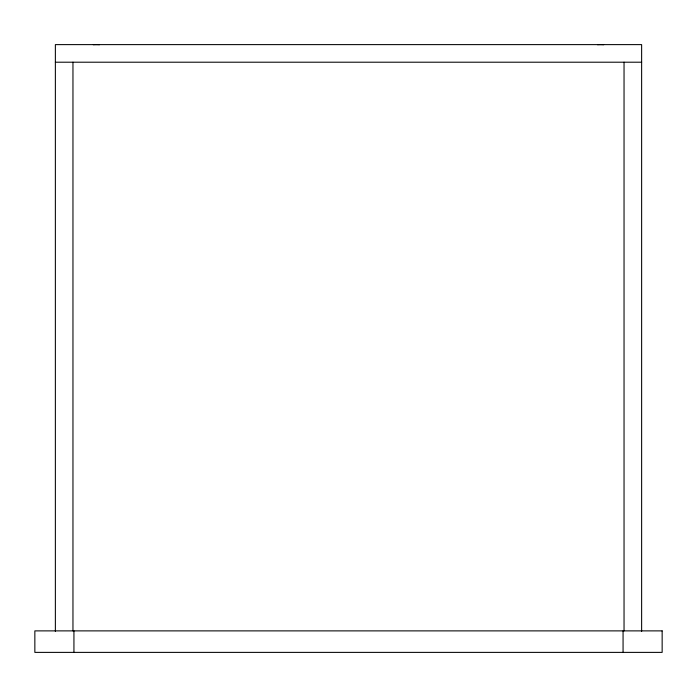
<?xml version="1.0" encoding="UTF-8"?>
<svg xmlns="http://www.w3.org/2000/svg" width="697" height="697" viewBox="0 0 697 697"><rect width="100%" height="100%" fill="white"/><g stroke="black" fill="none" stroke-linecap="round" stroke-linejoin="round"><path stroke-width="1.05" d="M55.368 62.207L641.632 62.207M641.632 631.36L641.632 44.617L55.368 44.617L55.368 631.36M624.042 62.207L624.042 630.881M623.066 630.881L623.066 652.383M73.934 630.881L73.934 652.383M72.958 62.207L72.958 630.881M597.538 44.739A39.084 39.084 0 0 1 603.646 44.739M93.354 44.739A39.084 39.084 0 0 1 99.462 44.739M662.15 630.881L34.85 630.881L34.85 652.383L662.15 652.383L662.15 630.881"/></g></svg>
